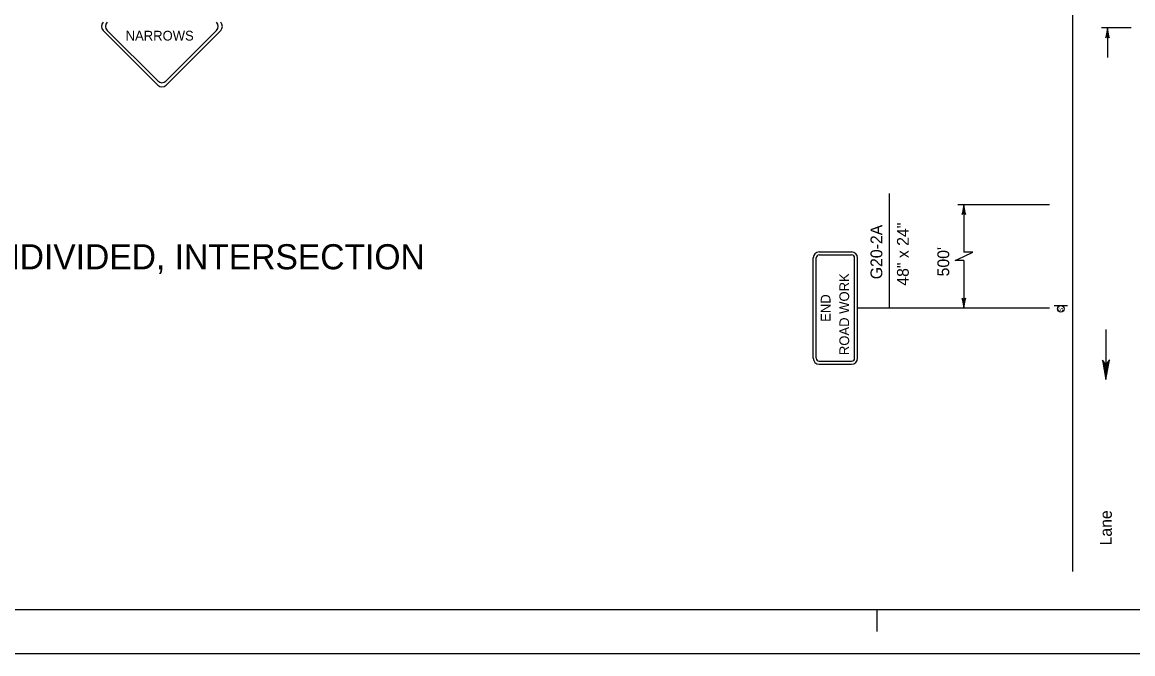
# Model space of a CAD drawing. Extents: x 499945 to 500993, y 499985 to 500645.
# Drawn here: x 500175.8 to 500551.5, y 499985 to 500198.7 of the extents above; entities that cross this region are included whole.
import ezdxf

# ---------------------------------------------------------------- set-up
doc = ezdxf.new("R2010")
doc.units = 0
for name, color, linetype in [('1', 7, 'Continuous'), ('24', 7, 'Continuous'), ('39', 7, 'Continuous'), ('41', 7, 'Continuous'), ('5', 7, 'Continuous'), ('56', 7, 'Continuous'), ('60', 7, 'Continuous')]:
    doc.layers.add(name, color=color, linetype=linetype)

msp = doc.modelspace()

# ---------------------------------------------------------------- linework, layer by layer
at = {"layer": '1'}
for p, q in [((500531.17, 500336.79), (500531.17, 500012.81)), ((500491.38, 500118.01), (500494.37, 500119.45)), ((500497.37, 500120.9), (500494.37, 500120.9)), ((500494.37, 500119.45), (500497.37, 500120.9)), ((500494.37, 500118.01), (500491.38, 500118.01)), ((500523.35, 500101.97), (500458.4, 500101.97)), ((500000, 500000), (500990, 500000)), ((500465, 499992.5), (500465, 500000)), ((500993, 499985), (499944.83, 499985))]:
    msp.add_line(p, q, dxfattribs=at)
at = {"layer": '24'}
msp.add_line((500542.41, 500094.75), (500542.41, 500082.82), dxfattribs=at)
for points in [[(500542.93, 500196.73), (500542.34, 500193.38), (500542.93, 500194.18), (500543.52, 500193.4), (500542.93, 500196.73), (500542.94, 500196.51), (500542.38, 500193.48), (500542.94, 500194.24), (500543.47, 500193.53), (500542.95, 500196.39), (500542.93, 500196.28), (500542.47, 500193.68), (500542.94, 500194.26), (500543.39, 500193.66), (500542.93, 500196.23), (500542.95, 500196.11), (500542.54, 500193.84), (500542.93, 500194.29), (500543.34, 500193.83), (500542.95, 500195.79), (500542.95, 500195.6), (500542.62, 500194.01), (500542.92, 500194.32), (500543.26, 500193.99), (500542.93, 500195.57), (500542.92, 500195.39), (500542.72, 500194.19), (500542.95, 500194.42), (500543.18, 500194.17), (500542.93, 500195.23), (500542.92, 500195.06), (500542.78, 500194.34), (500542.94, 500194.46), (500543.12, 500194.26), (500542.93, 500194.97), (500542.82, 500194.5), (500542.95, 500194.57), (500543.08, 500194.36), (500542.95, 500194.85), (500542.87, 500194.54), (500542.97, 500194.67), (500543.03, 500194.52), (500542.94, 500194.67), (500542.92, 500194.6)], [(500494.37, 500136.94), (500493.79, 500133.62), (500494.37, 500134.41), (500494.95, 500133.63), (500494.37, 500136.94), (500494.38, 500136.72), (500493.83, 500133.71), (500494.38, 500134.47), (500494.91, 500133.77), (500494.39, 500136.6), (500494.37, 500136.49), (500493.92, 500133.91), (500494.38, 500134.49), (500494.83, 500133.9), (500494.37, 500136.44), (500494.39, 500136.33), (500493.98, 500134.07), (500494.37, 500134.51), (500494.78, 500134.07), (500494.39, 500136.01), (500494.39, 500135.82), (500494.07, 500134.24), (500494.37, 500134.55), (500494.7, 500134.22), (500494.37, 500135.79), (500494.36, 500135.61), (500494.16, 500134.42), (500494.39, 500134.65), (500494.62, 500134.4), (500494.37, 500135.45), (500494.36, 500135.28), (500494.22, 500134.57), (500494.38, 500134.68), (500494.56, 500134.49), (500494.37, 500135.19), (500494.26, 500134.73), (500494.39, 500134.79), (500494.52, 500134.59), (500494.39, 500135.07), (500494.31, 500134.77), (500494.42, 500134.9), (500494.48, 500134.75), (500494.38, 500134.9), (500494.37, 500134.82)], [(500494.37, 500101.97), (500494.96, 500105.29), (500494.37, 500104.5), (500493.8, 500105.27), (500494.37, 500101.97), (500494.37, 500102.19), (500494.92, 500105.2), (500494.37, 500104.43), (500493.84, 500105.14), (500494.36, 500102.31), (500494.37, 500102.42), (500494.83, 500105), (500494.37, 500104.42), (500493.92, 500105.01), (500494.37, 500102.47), (500494.36, 500102.58), (500494.76, 500104.83), (500494.37, 500104.39), (500493.97, 500104.84), (500494.36, 500102.9), (500494.36, 500103.09), (500494.68, 500104.67), (500494.38, 500104.36), (500494.05, 500104.69), (500494.37, 500103.12), (500494.38, 500103.3), (500494.59, 500104.48), (500494.36, 500104.26), (500494.13, 500104.5), (500494.37, 500103.46), (500494.39, 500103.63), (500494.53, 500104.34), (500494.37, 500104.22), (500494.19, 500104.42), (500494.38, 500103.72), (500494.48, 500104.18), (500494.36, 500104.11), (500494.23, 500104.32), (500494.36, 500103.83), (500494.43, 500104.14), (500494.33, 500104.01), (500494.27, 500104.16), (500494.37, 500104.01), (500494.38, 500104.09)], [(500542.41, 500077.76), (500543.58, 500084.41), (500542.41, 500082.82), (500541.25, 500084.37), (500542.41, 500077.76), (500542.39, 500078.2), (500543.49, 500084.22), (500542.39, 500082.7), (500541.34, 500084.11), (500542.37, 500078.44), (500542.41, 500078.66), (500543.32, 500083.82), (500542.39, 500082.66), (500541.49, 500083.85), (500542.41, 500078.76), (500542.37, 500078.98), (500543.19, 500083.49), (500542.41, 500082.62), (500541.6, 500083.51), (500542.37, 500079.63), (500542.37, 500080), (500543.02, 500083.16), (500542.43, 500082.54), (500541.76, 500083.2), (500542.41, 500080.07), (500542.43, 500080.42), (500542.83, 500082.8), (500542.37, 500082.34), (500541.92, 500082.83), (500542.41, 500080.75), (500542.44, 500081.08), (500542.71, 500082.51), (500542.39, 500082.27), (500542.04, 500082.66), (500542.41, 500081.26), (500542.63, 500082.19), (500542.37, 500082.05), (500542.12, 500082.46), (500542.37, 500081.49), (500542.53, 500082.1), (500542.32, 500081.85), (500542.2, 500082.14), (500542.39, 500081.85), (500542.43, 500082)]]:
    msp.add_lwpolyline(points, dxfattribs=at)
at = {"layer": '41'}
msp.add_lwpolyline([(499944.83, 500645), (500993, 500645), (500993, 499985), (499944.83, 499985)], close=True, dxfattribs=at)
at = {"layer": '5'}
for p, q in [((500540.93, 500196.94), (500550.93, 500196.94)), ((500542.93, 500196.73), (500542.93, 500186.74)), ((500469.16, 500101.97), (500469.16, 500140.73)), ((500523.35, 500136.94), (500492.38, 500136.94)), ((500494.37, 500136.94), (500494.37, 500120.9)), ((500494.37, 500118.01), (500494.37, 500101.97))]:
    msp.add_line(p, q, dxfattribs=at)
at = {"layer": '56'}
for p, q in [((500221.67, 500177.39), (500203.19, 500195.87)), ((500221.67, 500178.79), (500204.6, 500195.87)), ((500241.56, 500195.87), (500224.49, 500178.79)), ((500242.97, 500195.87), (500224.49, 500177.39)), ((500443.41, 500084.98), (500443.41, 500118.95)), ((500444.41, 500084.98), (500444.41, 500118.95)), ((500445.41, 500120.95), (500456.4, 500120.95)), ((500445.41, 500119.95), (500456.4, 500119.95)), ((500457.4, 500084.98), (500457.4, 500118.95)), ((500458.4, 500084.98), (500458.4, 500118.95)), ((500524.9, 500102.87), (500529.39, 500102.87)), ((500445.41, 500083.98), (500456.4, 500083.98)), ((500445.41, 500082.98), (500456.4, 500082.98))]:
    msp.add_line(p, q, dxfattribs=at)
msp.add_circle((500527.15, 500101.74), 1.12, dxfattribs=at)
for centre, radius, start, end in [((500204.6, 500197.27), 1.99, 135, 225), ((500206, 500197.27), 1.99, 135, 225), ((500240.15, 500197.27), 1.99, 315, 45), ((500241.56, 500197.27), 1.99, 315, 45), ((500223.08, 500180.2), 1.99, 225, 315), ((500223.08, 500178.79), 1.99, 225, 315), ((500445.41, 500118.95), 2, 90, 180), ((500445.41, 500118.95), 0.999, 90, 180), ((500456.4, 500118.95), 2, 0, 90), ((500456.4, 500118.95), 0.999, 0, 90), ((500445.41, 500084.98), 2, 180, 270), ((500445.41, 500084.98), 0.999, 180, 270), ((500456.4, 500084.98), 2, 270, 0), ((500456.4, 500084.98), 0.999, 270, 0)]:
    msp.add_arc(centre, radius, start, end, dxfattribs=at)
at = {"layer": '60'}
for p, q in [((500443.41, 500101.97), (500443.41, 500101.97)), ((500458.4, 500101.97), (500458.4, 500101.97))]:
    msp.add_line(p, q, dxfattribs=at)
msp.add_circle((500527.15, 500101.74), 1.12, dxfattribs=at)

# ---------------------------------------------------------------- texts
at = {"layer": '1'}
msp.add_text("500'", height=4, rotation=90, dxfattribs=at).set_placement((500489.41, 500112.68))
at = {"layer": '39'}
msp.add_text('NARROWS', height=3.3, dxfattribs=at).set_placement((500210.8, 500192.47))
for s, p in [('ROAD WORK', (500455.56, 500086.04)), ('END', (500449.26, 500097.31))]:
    msp.add_text(s, height=3.3, rotation=90, dxfattribs=at).set_placement(p)
at = {"layer": '5'}
for s, p in [('G20-2A', (500466.79, 500111.71)), ('48" x 24"', (500475.74, 500109.53)), ('Lane', (500544.41, 500021.65))]:
    msp.add_text(s, height=4, rotation=90, dxfattribs=at).set_placement(p)
msp.add_text('2 LANES, UNDIVIDED, INTERSECTION', height=8.5, dxfattribs=at).set_placement((500105.48, 500115.08))
at = {"layer": '56'}
msp.add_text('S', height=1.5, rotation=270, dxfattribs=at).set_placement((500526.4, 500102.2))

doc.saveas('drawing.dxf')
